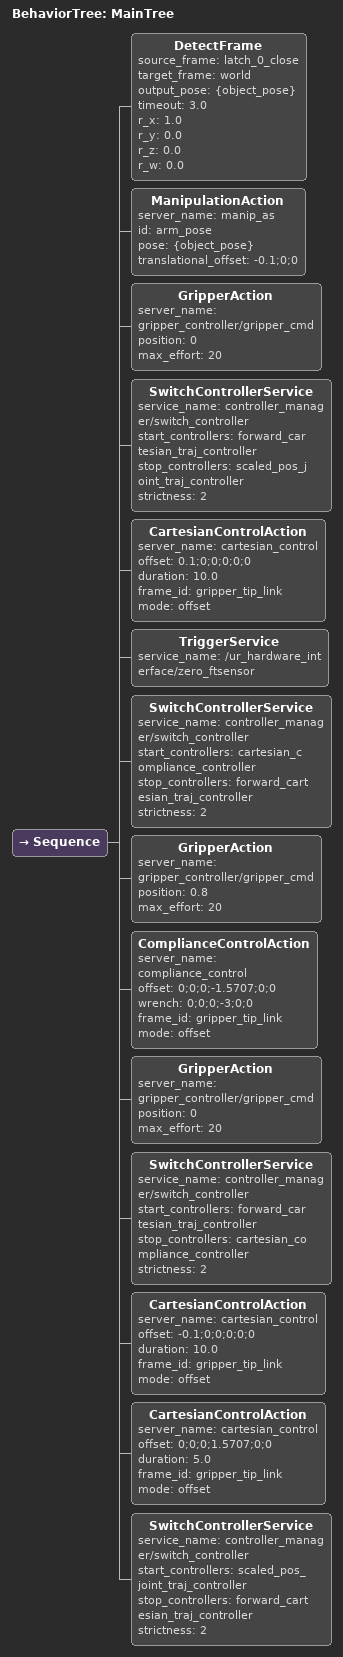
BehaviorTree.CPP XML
<root main_tree_to_execute="MainTree">

    <BehaviorTree ID="MainTree">
        <Sequence>

            <DetectFrame
                source_frame="latch_0_close"
                target_frame="world"
                output_pose="{object_pose}"
                timeout="3.0"
                r_x="1.0"
                r_y="0.0"
                r_z="0.0"
                r_w="0.0"
            />

            <ManipulationAction
                server_name="manip_as"
                id="arm_pose"
                pose="{object_pose}"
                translational_offset="-0.1;0;0"
            />

            <GripperAction
                server_name="gripper_controller/gripper_cmd"
                position="0"
                max_effort="20"
            />

            <SwitchControllerService
                service_name="controller_manager/switch_controller"
                start_controllers="forward_cartesian_traj_controller"
                stop_controllers="scaled_pos_joint_traj_controller"
                strictness="2"
            />

            <CartesianControlAction
                server_name="cartesian_control"
                offset="0.1;0;0;0;0;0"
                duration="10.0"
                frame_id="gripper_tip_link"
                mode="offset"
            />

            <TriggerService
                service_name="/ur_hardware_interface/zero_ftsensor"
            />

            <SwitchControllerService
                service_name="controller_manager/switch_controller"
                start_controllers="cartesian_compliance_controller"
                stop_controllers="forward_cartesian_traj_controller"
                strictness="2"
            />

            <GripperAction
                server_name="gripper_controller/gripper_cmd"
                position="0.8"
                max_effort="20"
            />

            <ComplianceControlAction
                server_name="compliance_control"
                offset="0;0;0;-1.5707;0;0"
                wrench="0;0;0;-3;0;0"
                frame_id="gripper_tip_link"
                mode="offset"
            />

            <GripperAction
                server_name="gripper_controller/gripper_cmd"
                position="0"
                max_effort="20"
            />

            <SwitchControllerService
                service_name="controller_manager/switch_controller"
                start_controllers="forward_cartesian_traj_controller"
                stop_controllers="cartesian_compliance_controller"
                strictness="2"
            />

            <CartesianControlAction
                server_name="cartesian_control"
                offset="-0.1;0;0;0;0;0"
                duration="10.0"
                frame_id="gripper_tip_link"
                mode="offset"
            />

            <CartesianControlAction
                server_name="cartesian_control"
                offset="0;0;0;1.5707;0;0"
                duration="5.0"
                frame_id="gripper_tip_link"
                mode="offset"
            />

            <SwitchControllerService
                service_name="controller_manager/switch_controller"
                start_controllers="scaled_pos_joint_traj_controller"
                stop_controllers="forward_cartesian_traj_controller"
                strictness="2"
            />

        </Sequence>

    </BehaviorTree>

</root>
